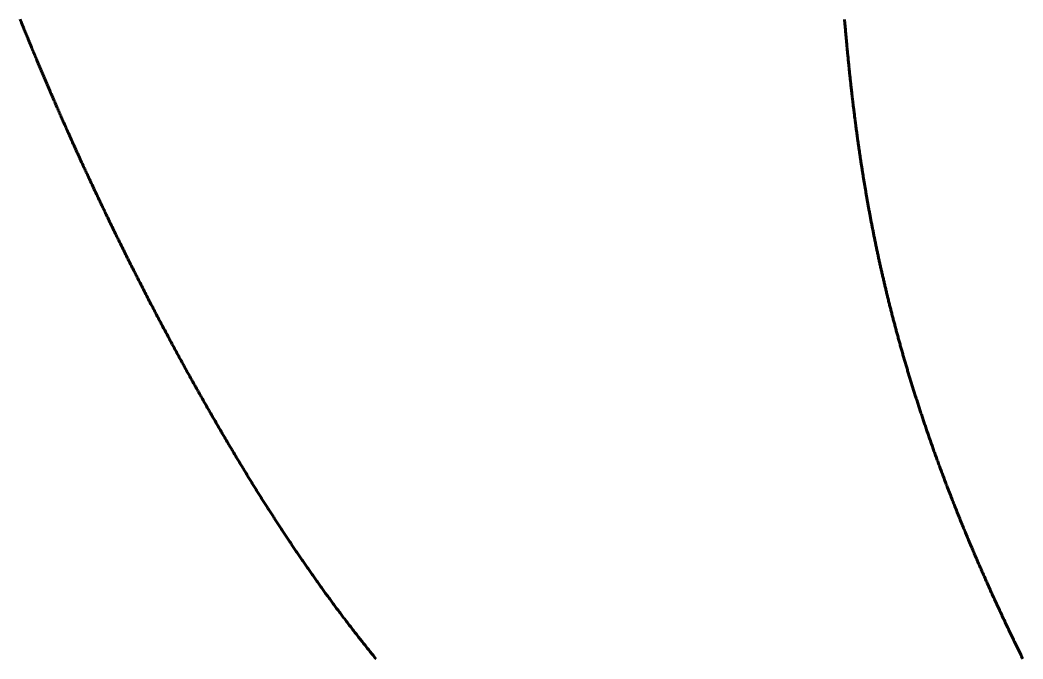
# Model space of a CAD drawing. Header units: millimetres. Extents: x 88 to 97873, y 32 to 55088.
# Drawn here: x 46743 to 46931.5, y 4069.2 to 4189.2 of the extents above; entities that cross this region are included whole.
import ezdxf

# ---------------------------------------------------------------- set-up
doc = ezdxf.new("R2010")
doc.units = ezdxf.units.MM
doc.header["$LTSCALE"] = 0.3

msp = doc.modelspace()

# ---------------------------------------------------------------- linework, layer by layer
at = {"lineweight": 60}
for points in [[(46809.91, 4069.21), (46809.77, 4069.38), (46809.64, 4069.55), (46809.5, 4069.73), (46809.36, 4069.9), (46809.22, 4070.07), (46809.08, 4070.24), (46808.94, 4070.41), (46808.81, 4070.58), (46808.67, 4070.75), (46808.53, 4070.92), (46808.39, 4071.09), (46808.26, 4071.27), (46808.12, 4071.44), (46807.98, 4071.61), (46807.85, 4071.78), (46807.71, 4071.95), (46807.57, 4072.12), (46807.44, 4072.3), (46807.3, 4072.47), (46807.16, 4072.64), (46807.03, 4072.81), (46806.89, 4072.98), (46806.76, 4073.16), (46806.62, 4073.33), (46806.49, 4073.5), (46806.35, 4073.68), (46806.22, 4073.85), (46806.08, 4074.02), (46805.95, 4074.19), (46805.81, 4074.37), (46805.68, 4074.54), (46805.54, 4074.71), (46805.41, 4074.89), (46805.28, 4075.06), (46805.14, 4075.23), (46805.01, 4075.41), (46804.88, 4075.58), (46804.74, 4075.76), (46804.61, 4075.93), (46804.48, 4076.1), (46804.35, 4076.28), (46804.21, 4076.45), (46804.08, 4076.63), (46803.95, 4076.8), (46803.82, 4076.97), (46803.68, 4077.15), (46803.55, 4077.32), (46803.42, 4077.5), (46803.29, 4077.67), (46803.16, 4077.85), (46803.03, 4078.02), (46802.9, 4078.2), (46802.76, 4078.37), (46802.63, 4078.55), (46802.5, 4078.72), (46802.37, 4078.9), (46802.24, 4079.08), (46802.11, 4079.25), (46801.98, 4079.43), (46801.85, 4079.6), (46801.72, 4079.78), (46801.59, 4079.96), (46801.46, 4080.13), (46801.33, 4080.31), (46801.21, 4080.48), (46801.08, 4080.66), (46800.95, 4080.84), (46800.82, 4081.01), (46800.69, 4081.19), (46800.56, 4081.37), (46800.43, 4081.54), (46800.3, 4081.72), (46800.18, 4081.9), (46800.05, 4082.08), (46799.92, 4082.25), (46799.79, 4082.43), (46799.67, 4082.61), (46799.54, 4082.79), (46799.41, 4082.96), (46799.28, 4083.14), (46799.16, 4083.32), (46799.03, 4083.5), (46798.9, 4083.68), (46798.78, 4083.85), (46798.65, 4084.03), (46798.52, 4084.21), (46798.4, 4084.39), (46798.27, 4084.57), (46798.14, 4084.75), (46798.02, 4084.93), (46797.89, 4085.1), (46797.77, 4085.28), (46797.64, 4085.46), (46797.52, 4085.64), (46797.39, 4085.82), (46797.26, 4086), (46797.14, 4086.18), (46797.01, 4086.36), (46796.89, 4086.54), (46796.76, 4086.72), (46796.64, 4086.9), (46796.52, 4087.08), (46796.39, 4087.26), (46796.27, 4087.44), (46796.14, 4087.62), (46796.02, 4087.8), (46795.89, 4087.98), (46795.77, 4088.16), (46795.65, 4088.34), (46795.52, 4088.52), (46795.4, 4088.7), (46795.28, 4088.89), (46795.15, 4089.07), (46795.03, 4089.25), (46794.91, 4089.43), (46794.78, 4089.61), (46794.66, 4089.79), (46794.54, 4089.97), (46794.42, 4090.16), (46794.29, 4090.34), (46794.17, 4090.52), (46794.05, 4090.7), (46793.93, 4090.88), (46793.81, 4091.07), (46793.68, 4091.25), (46793.56, 4091.43), (46793.44, 4091.61), (46793.32, 4091.8), (46793.2, 4091.98), (46793.07, 4092.16), (46792.95, 4092.34), (46792.83, 4092.53), (46792.71, 4092.71), (46792.59, 4092.89), (46792.47, 4093.08), (46792.35, 4093.26), (46792.23, 4093.45), (46792.11, 4093.63), (46791.99, 4093.81), (46791.87, 4094), (46791.75, 4094.18), (46791.63, 4094.36), (46791.51, 4094.55), (46791.39, 4094.73), (46791.27, 4094.92), (46791.15, 4095.1), (46791.03, 4095.29), (46790.91, 4095.47), (46790.79, 4095.66), (46790.67, 4095.84), (46790.55, 4096.03), (46790.43, 4096.21), (46790.31, 4096.4), (46790.19, 4096.58), (46790.07, 4096.77), (46789.95, 4096.95), (46789.83, 4097.14), (46789.71, 4097.33), (46789.6, 4097.51), (46789.48, 4097.7), (46789.36, 4097.88), (46789.24, 4098.07), (46789.12, 4098.26), (46789, 4098.44), (46788.88, 4098.63), (46788.77, 4098.82), (46788.65, 4099), (46788.53, 4099.19), (46788.41, 4099.38), (46788.3, 4099.57), (46788.18, 4099.75), (46788.06, 4099.94), (46787.94, 4100.13), (46787.82, 4100.32), (46787.71, 4100.5), (46787.59, 4100.69), (46787.47, 4100.88), (46787.36, 4101.07), (46787.24, 4101.25), (46787.12, 4101.44), (46787, 4101.63), (46786.89, 4101.82), (46786.77, 4102.01), (46786.65, 4102.2), (46786.54, 4102.39), (46786.42, 4102.58), (46786.3, 4102.76), (46786.19, 4102.95), (46786.07, 4103.14), (46785.96, 4103.33), (46785.84, 4103.52), (46785.72, 4103.71), (46785.61, 4103.9), (46785.49, 4104.09), (46785.38, 4104.28), (46785.26, 4104.47), (46785.14, 4104.66), (46785.03, 4104.85), (46784.91, 4105.04), (46784.8, 4105.23), (46784.68, 4105.42), (46784.57, 4105.61), (46784.45, 4105.8), (46784.33, 4106), (46784.22, 4106.19), (46784.1, 4106.38), (46783.99, 4106.57), (46783.87, 4106.76), (46783.76, 4106.95), (46783.64, 4107.14), (46783.53, 4107.34), (46783.41, 4107.53), (46783.3, 4107.72), (46783.18, 4107.91), (46783.07, 4108.1), (46782.96, 4108.3), (46782.84, 4108.49), (46782.73, 4108.68), (46782.61, 4108.87), (46782.5, 4109.07), (46782.38, 4109.26), (46782.27, 4109.45), (46782.15, 4109.65), (46782.04, 4109.84), (46781.93, 4110.03), (46781.81, 4110.23), (46781.7, 4110.42), (46781.58, 4110.61), (46781.47, 4110.81), (46781.36, 4111), (46781.24, 4111.2), (46781.13, 4111.39), (46781.01, 4111.58), (46780.9, 4111.78), (46780.79, 4111.97), (46780.67, 4112.17), (46780.56, 4112.36), (46780.45, 4112.56), (46780.33, 4112.75), (46780.22, 4112.95), (46780.11, 4113.14), (46779.99, 4113.34), (46779.88, 4113.53), (46779.77, 4113.73), (46779.65, 4113.93), (46779.54, 4114.12), (46779.43, 4114.32), (46779.31, 4114.51), (46779.2, 4114.71), (46779.09, 4114.91), (46778.97, 4115.1), (46778.86, 4115.3), (46778.75, 4115.5), (46778.64, 4115.69), (46778.52, 4115.89), (46778.41, 4116.09), (46778.3, 4116.28), (46778.18, 4116.48), (46778.07, 4116.68), (46777.96, 4116.88), (46777.85, 4117.07), (46777.73, 4117.27), (46777.62, 4117.47), (46777.51, 4117.67), (46777.4, 4117.86), (46777.28, 4118.06), (46777.17, 4118.26), (46777.06, 4118.46), (46776.95, 4118.66), (46776.84, 4118.86), (46776.72, 4119.05), (46776.61, 4119.25), (46776.5, 4119.45), (46776.39, 4119.65), (46776.28, 4119.85), (46776.16, 4120.05), (46776.05, 4120.25), (46775.94, 4120.45), (46775.83, 4120.65), (46775.72, 4120.85), (46775.61, 4121.05), (46775.49, 4121.25), (46775.38, 4121.45), (46775.27, 4121.65), (46775.16, 4121.85), (46775.05, 4122.05), (46774.94, 4122.25), (46774.83, 4122.45), (46774.72, 4122.65), (46774.6, 4122.85), (46774.49, 4123.05), (46774.38, 4123.25), (46774.27, 4123.45), (46774.16, 4123.65), (46774.05, 4123.86), (46773.94, 4124.06), (46773.83, 4124.26), (46773.72, 4124.46), (46773.61, 4124.66), (46773.5, 4124.86), (46773.38, 4125.06), (46773.27, 4125.27), (46773.16, 4125.47), (46773.05, 4125.67), (46772.94, 4125.87), (46772.83, 4126.08), (46772.72, 4126.28), (46772.61, 4126.48), (46772.5, 4126.68), (46772.39, 4126.89), (46772.28, 4127.09), (46772.17, 4127.29), (46772.06, 4127.49), (46771.95, 4127.7), (46771.84, 4127.9), (46771.73, 4128.1), (46771.62, 4128.31), (46771.51, 4128.51), (46771.4, 4128.71), (46771.29, 4128.92), (46771.18, 4129.12), (46771.07, 4129.33), (46770.97, 4129.53), (46770.86, 4129.73), (46770.75, 4129.94), (46770.64, 4130.14), (46770.53, 4130.35), (46770.42, 4130.55), (46770.31, 4130.76), (46770.2, 4130.96), (46770.09, 4131.17), (46769.98, 4131.37), (46769.87, 4131.58), (46769.77, 4131.78), (46769.66, 4131.99), (46769.55, 4132.19), (46769.44, 4132.4), (46769.33, 4132.6), (46769.22, 4132.81), (46769.11, 4133.01), (46769.01, 4133.22), (46768.9, 4133.42), (46768.79, 4133.63), (46768.68, 4133.84), (46768.57, 4134.04), (46768.46, 4134.25), (46768.36, 4134.45), (46768.25, 4134.66), (46768.14, 4134.87), (46768.03, 4135.07), (46767.93, 4135.28), (46767.82, 4135.49), (46767.71, 4135.69), (46767.6, 4135.9), (46767.49, 4136.11), (46767.39, 4136.31), (46767.28, 4136.52), (46767.17, 4136.73), (46767.06, 4136.94), (46766.96, 4137.14), (46766.85, 4137.35), (46766.74, 4137.56), (46766.64, 4137.77), (46766.53, 4137.97), (46766.42, 4138.18), (46766.32, 4138.39), (46766.21, 4138.6), (46766.1, 4138.81), (46765.99, 4139.01), (46765.89, 4139.22), (46765.78, 4139.43), (46765.68, 4139.64), (46765.57, 4139.85), (46765.46, 4140.06), (46765.36, 4140.26), (46765.25, 4140.47), (46765.14, 4140.68), (46765.04, 4140.89), (46764.93, 4141.1), (46764.82, 4141.31), (46764.72, 4141.52), (46764.61, 4141.73), (46764.51, 4141.94), (46764.4, 4142.15), (46764.3, 4142.35), (46764.19, 4142.56), (46764.08, 4142.77), (46763.98, 4142.98), (46763.87, 4143.19), (46763.77, 4143.4), (46763.66, 4143.61), (46763.56, 4143.82), (46763.45, 4144.03), (46763.35, 4144.24), (46763.24, 4144.45), (46763.14, 4144.66), (46763.03, 4144.87), (46762.93, 4145.08), (46762.82, 4145.29), (46762.72, 4145.5), (46762.61, 4145.72), (46762.51, 4145.93), (46762.4, 4146.14), (46762.3, 4146.35), (46762.19, 4146.56), (46762.09, 4146.77), (46761.99, 4146.98), (46761.88, 4147.19), (46761.78, 4147.4), (46761.67, 4147.61), (46761.57, 4147.83), (46761.47, 4148.04), (46761.36, 4148.25), (46761.26, 4148.46), (46761.15, 4148.67), (46761.05, 4148.88), (46760.95, 4149.1), (46760.84, 4149.31), (46760.74, 4149.52), (46760.64, 4149.73), (46760.53, 4149.94), (46760.43, 4150.16), (46760.33, 4150.37), (46760.22, 4150.58), (46760.12, 4150.79), (46760.02, 4151), (46759.91, 4151.22), (46759.81, 4151.43), (46759.71, 4151.64), (46759.61, 4151.85), (46759.5, 4152.07), (46759.4, 4152.28), (46759.3, 4152.49), (46759.2, 4152.71), (46759.09, 4152.92), (46758.99, 4153.13), (46758.89, 4153.35), (46758.79, 4153.56), (46758.68, 4153.77), (46758.58, 4153.99), (46758.48, 4154.2), (46758.38, 4154.41), (46758.28, 4154.63), (46758.18, 4154.84), (46758.07, 4155.05), (46757.97, 4155.27), (46757.87, 4155.48), (46757.77, 4155.69), (46757.67, 4155.91), (46757.57, 4156.12), (46757.47, 4156.34), (46757.36, 4156.55), (46757.26, 4156.76), (46757.16, 4156.98), (46757.06, 4157.19), (46756.96, 4157.41), (46756.86, 4157.62), (46756.76, 4157.84), (46756.66, 4158.05), (46756.56, 4158.26), (46756.46, 4158.48), (46756.36, 4158.69), (46756.26, 4158.91), (46756.16, 4159.12), (46756.06, 4159.34), (46755.96, 4159.55), (46755.86, 4159.77), (46755.76, 4159.98), (46755.66, 4160.2), (46755.56, 4160.41), (46755.46, 4160.63), (46755.36, 4160.84), (46755.26, 4161.06), (46755.16, 4161.27), (46755.06, 4161.49), (46754.96, 4161.7), (46754.86, 4161.92), (46754.76, 4162.14), (46754.66, 4162.35), (46754.56, 4162.57), (46754.46, 4162.78), (46754.36, 4163), (46754.27, 4163.21), (46754.17, 4163.43), (46754.07, 4163.65), (46753.97, 4163.86), (46753.87, 4164.08), (46753.77, 4164.29), (46753.67, 4164.51), (46753.58, 4164.73), (46753.48, 4164.94), (46753.38, 4165.16), (46753.28, 4165.37), (46753.18, 4165.59), (46753.09, 4165.81), (46752.99, 4166.02), (46752.89, 4166.24), (46752.79, 4166.46), (46752.69, 4166.67), (46752.6, 4166.89), (46752.5, 4167.11), (46752.4, 4167.32), (46752.31, 4167.54), (46752.21, 4167.76), (46752.11, 4167.97), (46752.01, 4168.19), (46751.92, 4168.41), (46751.82, 4168.62), (46751.72, 4168.84), (46751.63, 4169.06), (46751.53, 4169.28), (46751.43, 4169.49), (46751.34, 4169.71), (46751.24, 4169.93), (46751.14, 4170.15), (46751.05, 4170.36), (46750.95, 4170.58), (46750.86, 4170.8), (46750.76, 4171.01), (46750.66, 4171.23), (46750.57, 4171.45), (46750.47, 4171.67), (46750.38, 4171.89), (46750.28, 4172.1), (46750.19, 4172.32), (46750.09, 4172.54), (46750, 4172.76), (46749.9, 4172.97), (46749.81, 4173.19), (46749.71, 4173.41), (46749.62, 4173.63), (46749.52, 4173.85), (46749.43, 4174.06), (46749.33, 4174.28), (46749.24, 4174.5), (46749.14, 4174.72), (46749.05, 4174.94), (46748.95, 4175.15), (46748.86, 4175.37), (46748.76, 4175.59), (46748.67, 4175.81), (46748.58, 4176.03), (46748.48, 4176.25), (46748.39, 4176.47), (46748.29, 4176.68), (46748.2, 4176.9), (46748.11, 4177.12), (46748.01, 4177.34), (46747.92, 4177.56), (46747.83, 4177.78), (46747.73, 4178), (46747.64, 4178.21), (46747.55, 4178.43), (46747.45, 4178.65), (46747.36, 4178.87), (46747.27, 4179.09), (46747.18, 4179.31), (46747.08, 4179.53), (46746.99, 4179.75), (46746.9, 4179.96), (46746.81, 4180.18), (46746.71, 4180.4), (46746.62, 4180.62), (46746.53, 4180.84), (46746.44, 4181.06), (46746.35, 4181.28), (46746.25, 4181.5), (46746.16, 4181.72), (46746.07, 4181.94), (46745.98, 4182.16), (46745.89, 4182.38), (46745.8, 4182.6), (46745.71, 4182.81), (46745.61, 4183.03), (46745.52, 4183.25), (46745.43, 4183.47), (46745.34, 4183.69), (46745.25, 4183.91), (46745.16, 4184.13), (46745.07, 4184.35), (46744.98, 4184.57), (46744.89, 4184.79), (46744.8, 4185.01), (46744.71, 4185.23), (46744.62, 4185.45), (46744.53, 4185.67), (46744.44, 4185.89), (46744.35, 4186.11), (46744.26, 4186.33), (46744.17, 4186.55), (46744.08, 4186.77), (46743.99, 4186.99), (46743.9, 4187.21), (46743.81, 4187.43), (46743.72, 4187.65), (46743.63, 4187.87), (46743.54, 4188.09), (46743.45, 4188.31), (46743.36, 4188.53), (46743.27, 4188.75), (46743.19, 4188.97), (46743.1, 4189.19), (46743.01, 4189.41)], [(46931.47, 4069.21), (46931.35, 4069.45), (46931.23, 4069.7), (46931.11, 4069.95), (46930.99, 4070.2), (46930.87, 4070.44), (46930.74, 4070.69), (46930.62, 4070.94), (46930.5, 4071.18), (46930.38, 4071.43), (46930.26, 4071.67), (46930.14, 4071.92), (46930.03, 4072.16), (46929.91, 4072.41), (46929.79, 4072.65), (46929.67, 4072.9), (46929.55, 4073.14), (46929.43, 4073.39), (46929.32, 4073.63), (46929.2, 4073.88), (46929.08, 4074.12), (46928.97, 4074.36), (46928.85, 4074.61), (46928.74, 4074.85), (46928.62, 4075.09), (46928.51, 4075.33), (46928.39, 4075.58), (46928.28, 4075.82), (46928.16, 4076.06), (46928.05, 4076.3), (46927.93, 4076.54), (46927.82, 4076.78), (46927.71, 4077.02), (46927.59, 4077.26), (46927.48, 4077.5), (46927.37, 4077.74), (46927.26, 4077.98), (46927.15, 4078.22), (46927.04, 4078.46), (46926.92, 4078.7), (46926.81, 4078.94), (46926.7, 4079.18), (46926.59, 4079.42), (46926.48, 4079.66), (46926.37, 4079.9), (46926.27, 4080.13), (46926.16, 4080.37), (46926.05, 4080.61), (46925.94, 4080.85), (46925.83, 4081.08), (46925.72, 4081.32), (46925.62, 4081.56), (46925.51, 4081.79), (46925.4, 4082.03), (46925.3, 4082.27), (46925.19, 4082.5), (46925.08, 4082.74), (46924.98, 4082.97), (46924.87, 4083.21), (46924.77, 4083.44), (46924.66, 4083.68), (46924.56, 4083.91), (46924.45, 4084.15), (46924.35, 4084.38), (46924.24, 4084.62), (46924.14, 4084.85), (46924.04, 4085.08), (46923.94, 4085.32), (46923.83, 4085.55), (46923.73, 4085.78), (46923.63, 4086.02), (46923.53, 4086.25), (46923.42, 4086.48), (46923.32, 4086.71), (46923.22, 4086.94), (46923.12, 4087.18), (46923.02, 4087.41), (46922.92, 4087.64), (46922.82, 4087.87), (46922.72, 4088.1), (46922.62, 4088.33), (46922.52, 4088.56), (46922.42, 4088.79), (46922.33, 4089.02), (46922.23, 4089.25), (46922.13, 4089.48), (46922.03, 4089.71), (46921.94, 4089.94), (46921.84, 4090.17), (46921.74, 4090.4), (46921.64, 4090.63), (46921.55, 4090.85), (46921.45, 4091.08), (46921.36, 4091.31), (46921.26, 4091.54), (46921.17, 4091.77), (46921.07, 4091.99), (46920.98, 4092.22), (46920.88, 4092.45), (46920.79, 4092.67), (46920.69, 4092.9), (46920.6, 4093.13), (46920.51, 4093.35), (46920.41, 4093.58), (46920.32, 4093.8), (46920.23, 4094.03), (46920.14, 4094.26), (46920.04, 4094.48), (46919.95, 4094.71), (46919.86, 4094.93), (46919.77, 4095.15), (46919.68, 4095.38), (46919.59, 4095.6), (46919.5, 4095.83), (46919.41, 4096.05), (46919.32, 4096.27), (46919.23, 4096.5), (46919.14, 4096.72), (46919.05, 4096.94), (46918.96, 4097.17), (46918.87, 4097.39), (46918.78, 4097.61), (46918.7, 4097.83), (46918.61, 4098.06), (46918.52, 4098.28), (46918.43, 4098.5), (46918.35, 4098.72), (46918.26, 4098.94), (46918.17, 4099.16), (46918.09, 4099.38), (46918, 4099.6), (46917.92, 4099.83), (46917.83, 4100.05), (46917.74, 4100.27), (46917.66, 4100.49), (46917.57, 4100.71), (46917.49, 4100.92), (46917.41, 4101.14), (46917.32, 4101.36), (46917.24, 4101.58), (46917.15, 4101.8), (46917.07, 4102.02), (46916.99, 4102.24), (46916.91, 4102.46), (46916.82, 4102.67), (46916.74, 4102.89), (46916.66, 4103.11), (46916.58, 4103.33), (46916.5, 4103.54), (46916.41, 4103.76), (46916.33, 4103.98), (46916.25, 4104.19), (46916.17, 4104.41), (46916.09, 4104.63), (46916.01, 4104.84), (46915.93, 4105.06), (46915.85, 4105.27), (46915.77, 4105.49), (46915.69, 4105.71), (46915.61, 4105.92), (46915.54, 4106.14), (46915.46, 4106.35), (46915.38, 4106.57), (46915.3, 4106.78), (46915.22, 4106.99), (46915.15, 4107.21), (46915.07, 4107.42), (46914.99, 4107.64), (46914.92, 4107.85), (46914.84, 4108.06), (46914.76, 4108.28), (46914.69, 4108.49), (46914.61, 4108.7), (46914.54, 4108.91), (46914.46, 4109.13), (46914.39, 4109.34), (46914.31, 4109.55), (46914.24, 4109.76), (46914.16, 4109.97), (46914.09, 4110.19), (46914.01, 4110.4), (46913.94, 4110.61), (46913.87, 4110.82), (46913.79, 4111.03), (46913.72, 4111.24), (46913.65, 4111.45), (46913.58, 4111.66), (46913.5, 4111.87), (46913.43, 4112.08), (46913.36, 4112.29), (46913.29, 4112.5), (46913.22, 4112.71), (46913.15, 4112.92), (46913.08, 4113.13), (46913, 4113.34), (46912.93, 4113.55), (46912.86, 4113.75), (46912.79, 4113.96), (46912.72, 4114.17), (46912.65, 4114.38), (46912.59, 4114.59), (46912.52, 4114.79), (46912.45, 4115), (46912.38, 4115.21), (46912.31, 4115.42), (46912.24, 4115.62), (46912.17, 4115.83), (46912.11, 4116.04), (46912.04, 4116.24), (46911.97, 4116.45), (46911.9, 4116.66), (46911.84, 4116.86), (46911.77, 4117.07), (46911.7, 4117.27), (46911.64, 4117.48), (46911.57, 4117.68), (46911.51, 4117.89), (46911.44, 4118.09), (46911.38, 4118.3), (46911.31, 4118.5), (46911.25, 4118.71), (46911.18, 4118.91), (46911.12, 4119.12), (46911.05, 4119.32), (46910.99, 4119.52), (46910.92, 4119.73), (46910.86, 4119.93), (46910.8, 4120.13), (46910.73, 4120.34), (46910.67, 4120.54), (46910.61, 4120.74), (46910.55, 4120.95), (46910.48, 4121.15), (46910.42, 4121.35), (46910.36, 4121.55), (46910.3, 4121.75), (46910.24, 4121.96), (46910.17, 4122.16), (46910.11, 4122.36), (46910.05, 4122.56), (46909.99, 4122.76), (46909.93, 4122.96), (46909.87, 4123.16), (46909.81, 4123.36), (46909.75, 4123.56), (46909.69, 4123.77), (46909.63, 4123.97), (46909.57, 4124.17), (46909.51, 4124.37), (46909.46, 4124.56), (46909.4, 4124.76), (46909.34, 4124.96), (46909.28, 4125.16), (46909.22, 4125.36), (46909.16, 4125.56), (46909.11, 4125.76), (46909.05, 4125.96), (46908.99, 4126.16), (46908.93, 4126.35), (46908.88, 4126.55), (46908.82, 4126.75), (46908.76, 4126.95), (46908.71, 4127.15), (46908.65, 4127.34), (46908.6, 4127.54), (46908.54, 4127.74), (46908.49, 4127.94), (46908.43, 4128.13), (46908.38, 4128.33), (46908.32, 4128.53), (46908.27, 4128.72), (46908.21, 4128.92), (46908.16, 4129.11), (46908.1, 4129.31), (46908.05, 4129.51), (46908, 4129.7), (46907.94, 4129.9), (46907.89, 4130.09), (46907.84, 4130.29), (46907.78, 4130.48), (46907.73, 4130.68), (46907.68, 4130.87), (46907.62, 4131.07), (46907.57, 4131.26), (46907.52, 4131.46), (46907.47, 4131.65), (46907.42, 4131.84), (46907.37, 4132.04), (46907.31, 4132.23), (46907.26, 4132.42), (46907.21, 4132.62), (46907.16, 4132.81), (46907.11, 4133), (46907.06, 4133.2), (46907.01, 4133.39), (46906.96, 4133.58), (46906.91, 4133.77), (46906.86, 4133.97), (46906.81, 4134.16), (46906.76, 4134.35), (46906.71, 4134.54), (46906.66, 4134.74), (46906.62, 4134.93), (46906.57, 4135.12), (46906.52, 4135.31), (46906.47, 4135.5), (46906.42, 4135.69), (46906.37, 4135.88), (46906.33, 4136.07), (46906.28, 4136.26), (46906.23, 4136.45), (46906.18, 4136.64), (46906.14, 4136.84), (46906.09, 4137.03), (46906.04, 4137.21), (46906, 4137.4), (46905.95, 4137.59), (46905.91, 4137.78), (46905.86, 4137.97), (46905.81, 4138.16), (46905.77, 4138.35), (46905.72, 4138.54), (46905.68, 4138.73), (46905.63, 4138.92), (46905.59, 4139.11), (46905.54, 4139.29), (46905.5, 4139.48), (46905.45, 4139.67), (46905.41, 4139.86), (46905.37, 4140.05), (46905.32, 4140.23), (46905.28, 4140.42), (46905.24, 4140.61), (46905.19, 4140.8), (46905.15, 4140.98), (46905.11, 4141.17), (46905.06, 4141.36), (46905.02, 4141.54), (46904.98, 4141.73), (46904.94, 4141.92), (46904.89, 4142.1), (46904.85, 4142.29), (46904.81, 4142.48), (46904.77, 4142.66), (46904.73, 4142.85), (46904.68, 4143.03), (46904.64, 4143.22), (46904.6, 4143.4), (46904.56, 4143.59), (46904.52, 4143.77), (46904.48, 4143.96), (46904.44, 4144.14), (46904.4, 4144.33), (46904.36, 4144.51), (46904.32, 4144.7), (46904.28, 4144.88), (46904.24, 4145.07), (46904.2, 4145.25), (46904.16, 4145.43), (46904.12, 4145.62), (46904.08, 4145.8), (46904.04, 4145.99), (46904, 4146.17), (46903.97, 4146.35), (46903.93, 4146.54), (46903.89, 4146.72), (46903.85, 4146.9), (46903.81, 4147.08), (46903.78, 4147.27), (46903.74, 4147.45), (46903.7, 4147.63), (46903.66, 4147.81), (46903.63, 4148), (46903.59, 4148.18), (46903.55, 4148.36), (46903.51, 4148.54), (46903.48, 4148.72), (46903.44, 4148.9), (46903.41, 4149.09), (46903.37, 4149.27), (46903.33, 4149.45), (46903.3, 4149.63), (46903.26, 4149.81), (46903.23, 4149.99), (46903.19, 4150.17), (46903.16, 4150.35), (46903.12, 4150.53), (46903.08, 4150.71), (46903.05, 4150.89), (46903.02, 4151.07), (46902.98, 4151.25), (46902.95, 4151.43), (46902.91, 4151.61), (46902.88, 4151.79), (46902.84, 4151.97), (46902.81, 4152.15), (46902.78, 4152.33), (46902.74, 4152.51), (46902.71, 4152.69), (46902.68, 4152.87), (46902.64, 4153.05), (46902.61, 4153.22), (46902.58, 4153.4), (46902.54, 4153.58), (46902.51, 4153.76), (46902.48, 4153.94), (46902.45, 4154.12), (46902.41, 4154.29), (46902.38, 4154.47), (46902.35, 4154.65), (46902.32, 4154.83), (46902.29, 4155), (46902.25, 4155.18), (46902.22, 4155.36), (46902.19, 4155.54), (46902.16, 4155.71), (46902.13, 4155.89), (46902.1, 4156.07), (46902.07, 4156.24), (46902.04, 4156.42), (46902.01, 4156.6), (46901.98, 4156.77), (46901.95, 4156.95), (46901.92, 4157.13), (46901.89, 4157.3), (46901.86, 4157.48), (46901.83, 4157.65), (46901.8, 4157.83), (46901.77, 4158), (46901.74, 4158.18), (46901.71, 4158.35), (46901.68, 4158.53), (46901.65, 4158.71), (46901.62, 4158.88), (46901.59, 4159.06), (46901.56, 4159.23), (46901.53, 4159.4), (46901.51, 4159.58), (46901.48, 4159.75), (46901.45, 4159.93), (46901.42, 4160.1), (46901.39, 4160.28), (46901.37, 4160.45), (46901.34, 4160.62), (46901.31, 4160.8), (46901.28, 4160.97), (46901.26, 4161.15), (46901.23, 4161.32), (46901.2, 4161.49), (46901.17, 4161.67), (46901.15, 4161.84), (46901.12, 4162.01), (46901.09, 4162.18), (46901.07, 4162.36), (46901.04, 4162.53), (46901.01, 4162.7), (46900.99, 4162.88), (46900.96, 4163.05), (46900.94, 4163.22), (46900.91, 4163.39), (46900.88, 4163.57), (46900.86, 4163.74), (46900.83, 4163.91), (46900.81, 4164.08), (46900.78, 4164.25), (46900.76, 4164.42), (46900.73, 4164.6), (46900.71, 4164.77), (46900.68, 4164.94), (46900.66, 4165.11), (46900.63, 4165.28), (46900.61, 4165.45), (46900.58, 4165.62), (46900.56, 4165.79), (46900.53, 4165.97), (46900.51, 4166.14), (46900.49, 4166.31), (46900.46, 4166.48), (46900.44, 4166.65), (46900.41, 4166.82), (46900.39, 4166.99), (46900.37, 4167.16), (46900.34, 4167.33), (46900.32, 4167.5), (46900.3, 4167.67), (46900.27, 4167.84), (46900.25, 4168.01), (46900.23, 4168.18), (46900.21, 4168.35), (46900.18, 4168.52), (46900.16, 4168.68), (46900.14, 4168.85), (46900.12, 4169.02), (46900.09, 4169.19), (46900.07, 4169.36), (46900.05, 4169.53), (46900.03, 4169.7), (46900, 4169.87), (46899.98, 4170.04), (46899.96, 4170.2), (46899.94, 4170.37), (46899.92, 4170.54), (46899.9, 4170.71), (46899.87, 4170.88), (46899.85, 4171.04), (46899.83, 4171.21), (46899.81, 4171.38), (46899.79, 4171.55), (46899.77, 4171.72), (46899.75, 4171.88), (46899.73, 4172.05), (46899.71, 4172.22), (46899.69, 4172.39), (46899.67, 4172.55), (46899.64, 4172.72), (46899.62, 4172.89), (46899.6, 4173.05), (46899.58, 4173.22), (46899.56, 4173.39), (46899.54, 4173.55), (46899.52, 4173.72), (46899.5, 4173.89), (46899.48, 4174.05), (46899.47, 4174.22), (46899.45, 4174.39), (46899.43, 4174.55), (46899.41, 4174.72), (46899.39, 4174.88), (46899.37, 4175.05), (46899.35, 4175.22), (46899.33, 4175.38), (46899.31, 4175.55), (46899.29, 4175.71), (46899.27, 4175.88), (46899.25, 4176.04), (46899.24, 4176.21), (46899.22, 4176.37), (46899.2, 4176.54), (46899.18, 4176.71), (46899.16, 4176.87), (46899.14, 4177.04), (46899.12, 4177.2), (46899.11, 4177.36), (46899.09, 4177.53), (46899.07, 4177.69), (46899.05, 4177.86), (46899.03, 4178.02), (46899.02, 4178.19), (46899, 4178.35), (46898.98, 4178.52), (46898.96, 4178.68), (46898.95, 4178.84), (46898.93, 4179.01), (46898.91, 4179.17), (46898.89, 4179.34), (46898.88, 4179.5), (46898.86, 4179.66), (46898.84, 4179.83), (46898.83, 4179.99), (46898.81, 4180.15), (46898.79, 4180.32), (46898.78, 4180.48), (46898.76, 4180.64), (46898.74, 4180.81), (46898.73, 4180.97), (46898.71, 4181.13), (46898.69, 4181.3), (46898.68, 4181.46), (46898.66, 4181.62), (46898.64, 4181.79), (46898.63, 4181.95), (46898.61, 4182.11), (46898.6, 4182.27), (46898.58, 4182.44), (46898.56, 4182.6), (46898.55, 4182.76), (46898.53, 4182.92), (46898.52, 4183.09), (46898.5, 4183.25), (46898.48, 4183.41), (46898.47, 4183.57), (46898.45, 4183.73), (46898.44, 4183.9), (46898.42, 4184.06), (46898.41, 4184.22), (46898.39, 4184.38), (46898.38, 4184.54), (46898.36, 4184.7), (46898.35, 4184.87), (46898.33, 4185.03), (46898.32, 4185.19), (46898.3, 4185.35), (46898.29, 4185.51), (46898.27, 4185.67), (46898.26, 4185.83), (46898.24, 4185.99), (46898.23, 4186.16), (46898.21, 4186.32), (46898.2, 4186.48), (46898.18, 4186.64), (46898.17, 4186.8), (46898.15, 4186.96), (46898.14, 4187.12), (46898.12, 4187.28), (46898.11, 4187.44), (46898.1, 4187.6), (46898.08, 4187.76), (46898.07, 4187.92), (46898.05, 4188.08), (46898.04, 4188.24), (46898.03, 4188.4), (46898.01, 4188.56), (46898, 4188.72), (46897.98, 4188.88), (46897.97, 4189.04), (46897.96, 4189.2), (46897.94, 4189.36)]]:
    msp.add_lwpolyline(points, dxfattribs=at)

doc.saveas('drawing.dxf')
